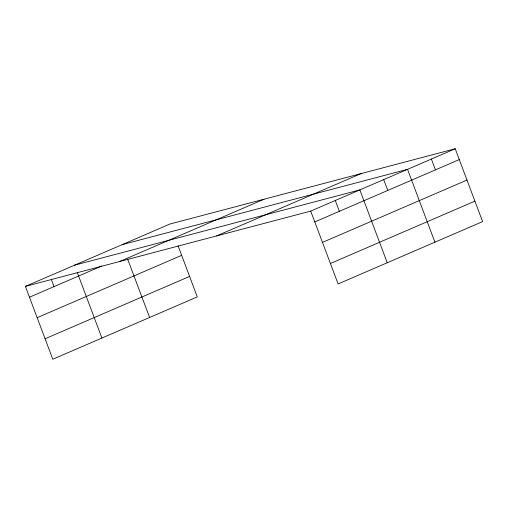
<?xml version="1.0" encoding="UTF-8"?>
<svg xmlns="http://www.w3.org/2000/svg" width="508" height="508" viewBox="0 0 508 508"><rect width="100%" height="100%" fill="white"/><g stroke="black" fill="none" stroke-linecap="round" stroke-linejoin="round"><path stroke-width="0.76" d="M25.4 286.391L169.901 224.053L455.219 148.761L482.6 221.609L338.099 283.947L310.712 211.099L25.4 286.391L52.781 359.239L197.288 296.901L178.092 245.847M29.47 297.212L101.721 266.046M119.551 261.544L264.058 199.206M216.56 235.941L361.061 173.609M37.16 317.684L181.667 255.346M310.712 211.099L455.219 148.761M314.782 221.92L459.289 159.588M45.091 338.772L189.592 276.435M322.478 242.392L466.979 180.054M330.403 263.481L474.904 201.143M122.218 244.621L407.53 169.329L434.911 242.183M74.53 265.195L359.842 189.903L387.229 262.75M431.375 159.048L435.445 169.869M383.686 179.616L387.756 190.443M335.28 200.501L339.35 211.328M127.66 259.105L149.6 317.475M77.241 272.409L101.911 338.049M51.321 279.4L54.032 286.62"/></g></svg>
